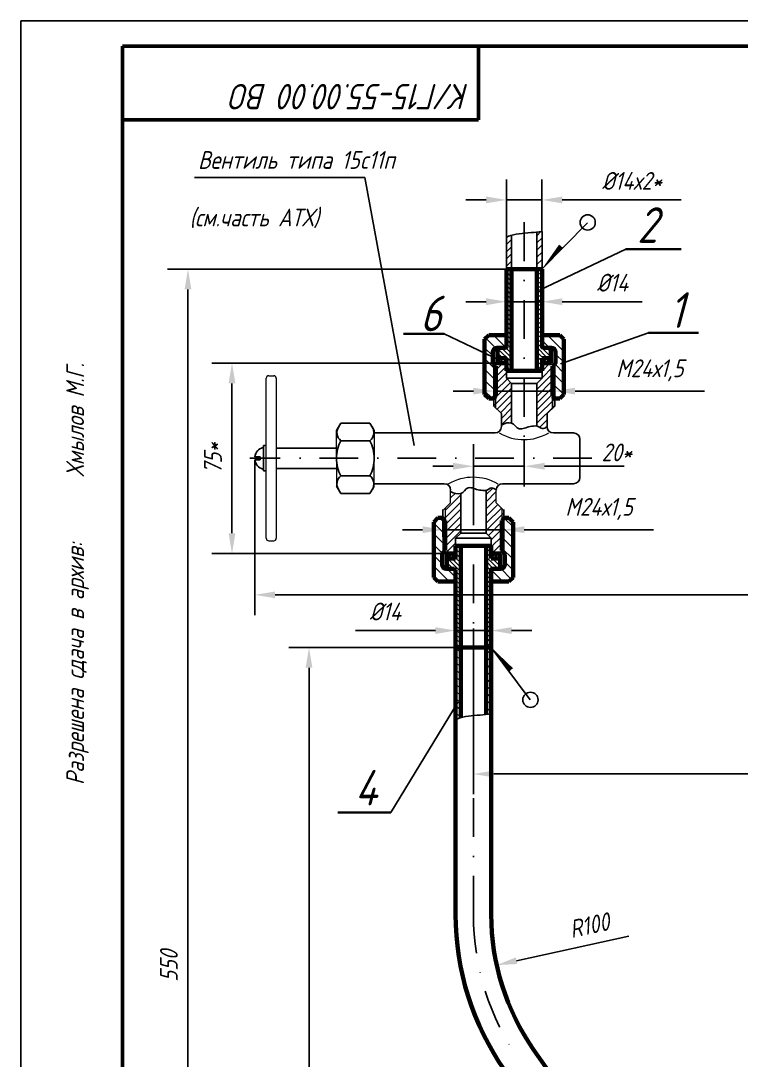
# Model space of a CAD drawing. Header units: inches. Extents: x 7144 to 8712, y 936 to 1903.
# Drawn here: x 7144.2 to 7286, y 1151.4 to 1356.1 of the extents above; entities that cross this region are included whole.
import ezdxf

# ---------------------------------------------------------------- set-up
doc = ezdxf.new("R2010")
doc.units = ezdxf.units.IN
doc.header["$LTSCALE"] = 0.6
doc.header["$MEASUREMENT"] = 0
for name, pattern in [('DASHDOT', [25.4, 12.7, -6.35, 0, -6.35]), ('K5LT_BASIC', [0]), ('K5LT_THIN', [0]), ('K5LT_THIN_INCLUDED_TO_HATCHING', [0])]:
    doc.linetypes.add(name, pattern=pattern)
doc.styles.get("Standard").update_dxf_attribs({"font": 'romand.shx', "width": 0.8, "oblique": 15, "height": 3.5})
doc.dimstyles.get("Standard").update_dxf_attribs({"dimtxt": 3.5, "dimasz": 4, "dimexe": 4, "dimexo": 0, "dimgap": 2, "dimtad": 1, "dimrnd": 0.05, "dimtxsty": 'Standard', "dimcen": 0.09, "dimadec": 0, "dimazin": 2, "dimtfac": 1, "dimtmove": 0, "dimatfit": 3, "dimfxl": 0, "dimtolj": 1, "dimtzin": 0, "dimlwd": 25, "dimlwe": 25, "dimarcsym": 0})
pattern_1 = [(135, (3636.9857, 583.68375), (-0.44194174, -0.44194174), [])]
pattern_2 = [(315, (7729.52, 27740.5427), (1.06066017, 1.06066017), [])]
pattern_3 = [(315, (7729.52, 27740.54273), (0.353553391, 0.353553391), []), (45, (7729.52, 27740.54273), (-0.353553391, 0.353553391), [])]

# ---------------------------------------------------------------- blocks, each defined once
blk = doc.blocks.new('U21')
at = {"color": 7, "linetype": 'K5LT_THIN_INCLUDED_TO_HATCHING', "lineweight": 18}
for p, q in [((52380.63, -1235.09), (52383.63, -1238.09)), ((52380.63, -1259.09), (52383.63, -1256.09))]:
    blk.add_line(p, q, dxfattribs=at)
blk = doc.blocks.new('U24')
at = {"color": 7, "linetype": 'K5LT_THIN_INCLUDED_TO_HATCHING', "lineweight": 18}
for p, q in [((52421.8, -1215.09), (52418.8, -1218.09)), ((52421.8, -1239.09), (52418.8, -1236.09))]:
    blk.add_line(p, q, dxfattribs=at)
blk = doc.blocks.new('*D35')
at = {"color": 0, "lineweight": 25}
for p, q in [((7237.29, 1281.75), (7237.29, 1287.15)), ((7249.29, 1281.75), (7249.29, 1287.15)), ((7233.29, 1283.15), (7229.29, 1283.15)), ((7237.29, 1283.15), (7249.29, 1283.15)), ((7253.29, 1283.15), (7278.76, 1283.15))]:
    blk.add_line(p, q, dxfattribs=at)
at = {"color": 0}
for points in [[(7233.29, 1283.81), (7233.29, 1282.48), (7237.29, 1283.15)], [(7253.29, 1283.81), (7253.29, 1282.48), (7249.29, 1283.15)]]:
    blk.add_solid(points, dxfattribs=at)
at = {"layer": 'DEFPOINTS', "color": 0}
for p in [(7237.29, 1281.75), (7249.29, 1283.15), (7249.29, 1281.75)]:
    blk.add_point(p, dxfattribs=at)
at = {"color": 0, "insert": (7268.02, 1287.23), "char_height": 3.5, "attachment_point": 5}
blk.add_mtext('\\A1;М24х1,5', dxfattribs=at)
blk = doc.blocks.new('*D36')
at = {"color": 0, "lineweight": 25}
for p, q in [((7239.79, 1307.16), (7239.79, 1296.75)), ((7246.79, 1307.16), (7246.79, 1296.75)), ((7235.79, 1300.75), (7231.79, 1300.75)), ((7239.79, 1300.75), (7246.79, 1300.75)), ((7250.79, 1300.75), (7266.53, 1300.75))]:
    blk.add_line(p, q, dxfattribs=at)
at = {"color": 0}
for points in [[(7235.79, 1301.42), (7235.79, 1300.08), (7239.79, 1300.75)], [(7250.79, 1301.42), (7250.79, 1300.08), (7246.79, 1300.75)]]:
    blk.add_solid(points, dxfattribs=at)
at = {"layer": 'DEFPOINTS', "color": 0}
for p in [(7239.79, 1307.16), (7246.79, 1307.16), (7246.79, 1300.75)]:
    blk.add_point(p, dxfattribs=at)
at = {"color": 0, "insert": (7260.66, 1304.5), "char_height": 3.5, "attachment_point": 5}
blk.add_mtext('\\A1;%%C14', dxfattribs=at)
blk = doc.blocks.new('*D40')
at = {"color": 0, "lineweight": 25}
for p, q in [((7229.79, 1232.66), (7229.79, 1239.98)), ((7236.79, 1232.66), (7236.79, 1239.98)), ((7225.79, 1235.98), (7210.05, 1235.98)), ((7236.79, 1235.98), (7229.79, 1235.98)), ((7240.79, 1235.98), (7244.79, 1235.98))]:
    blk.add_line(p, q, dxfattribs=at)
at = {"color": 0}
for points in [[(7225.79, 1236.65), (7225.79, 1235.32), (7229.79, 1235.98)], [(7240.79, 1236.65), (7240.79, 1235.32), (7236.79, 1235.98)]]:
    blk.add_solid(points, dxfattribs=at)
at = {"layer": 'DEFPOINTS', "color": 0}
for p in [(7229.79, 1235.98), (7229.79, 1232.66), (7236.79, 1232.66)]:
    blk.add_point(p, dxfattribs=at)
at = {"color": 0, "insert": (7215.92, 1239.73), "char_height": 3.5, "attachment_point": 5}
blk.add_mtext('\\A1;%%C14', dxfattribs=at)
blk = doc.blocks.new('*D42')
at = {"color": 0, "lineweight": 25}
for p, q in [((7227.29, 1254.45), (7227.29, 1259.84)), ((7239.29, 1254.45), (7239.29, 1259.84)), ((7223.29, 1255.84), (7219.29, 1255.84)), ((7227.29, 1255.84), (7239.29, 1255.84)), ((7243.29, 1255.84), (7268.76, 1255.84))]:
    blk.add_line(p, q, dxfattribs=at)
at = {"color": 0}
for points in [[(7223.29, 1256.51), (7223.29, 1255.18), (7227.29, 1255.84)], [(7243.29, 1256.51), (7243.29, 1255.18), (7239.29, 1255.84)]]:
    blk.add_solid(points, dxfattribs=at)
at = {"layer": 'DEFPOINTS', "color": 0}
for p in [(7239.29, 1255.84), (7227.29, 1254.45), (7239.29, 1254.45)]:
    blk.add_point(p, dxfattribs=at)
at = {"color": 0, "insert": (7258.02, 1259.93), "char_height": 3.5, "attachment_point": 5}
blk.add_mtext('\\A1;М24х1,5', dxfattribs=at)
blk = doc.blocks.new('*D43')
at = {"color": 0, "lineweight": 25}
for p, q in [((7229.79, 1232.66), (7196.92, 1232.66)), ((7200.92, 1036.66), (7200.92, 1228.66)), ((7275.09, 1032.66), (7196.92, 1032.66))]:
    blk.add_line(p, q, dxfattribs=at)
at = {"color": 0}
for points in [[(7200.25, 1228.66), (7201.58, 1228.66), (7200.92, 1232.66)], [(7200.25, 1036.66), (7201.58, 1036.66), (7200.92, 1032.66)]]:
    blk.add_solid(points, dxfattribs=at)
at = {"layer": 'DEFPOINTS', "color": 0}
for p in [(7200.92, 1232.66), (7229.79, 1232.66), (7275.09, 1032.66)]:
    blk.add_point(p, dxfattribs=at)
at = {"color": 0, "insert": (7197.17, 1132.66), "char_height": 3.5, "attachment_point": 5, "rotation": 90}
blk.add_mtext('\\A1;400', dxfattribs=at)
blk = doc.blocks.new('*D44')
at = {"color": 0, "lineweight": 25}
blk.add_line((7263.9, 1175.79), (7241.77, 1170.95), dxfattribs=at)
at = {"color": 0}
blk.add_solid([(7241.63, 1171.6), (7241.91, 1170.3), (7237.86, 1170.09)], dxfattribs=at)
at = {"layer": 'DEFPOINTS', "color": 0}
for p in [(7283.29, 1180.04), (7237.86, 1170.09)]:
    blk.add_point(p, dxfattribs=at)
at = {"color": 0, "insert": (7256.09, 1177.92), "char_height": 3.5, "attachment_point": 5, "rotation": 12.3481}
blk.add_mtext('\\A1;R100', dxfattribs=at)
blk = doc.blocks.new('*D51')
at = {"color": 0, "lineweight": 25}
for p, q in [((7233.29, 1236.41), (7233.29, 1203.73)), ((7353.29, 1236.41), (7353.29, 1203.73)), ((7237.29, 1207.73), (7349.29, 1207.73))]:
    blk.add_line(p, q, dxfattribs=at)
at = {"color": 0}
for points in [[(7237.29, 1208.4), (7237.29, 1207.06), (7233.29, 1207.73)], [(7349.29, 1208.4), (7349.29, 1207.06), (7353.29, 1207.73)]]:
    blk.add_solid(points, dxfattribs=at)
at = {"layer": 'DEFPOINTS', "color": 0}
for p in [(7233.29, 1236.41), (7353.29, 1236.41), (7353.29, 1207.73)]:
    blk.add_point(p, dxfattribs=at)
at = {"color": 0, "insert": (7293.29, 1211.48), "char_height": 3.5, "attachment_point": 5}
blk.add_mtext('\\A1;240', dxfattribs=at)
blk = doc.blocks.new('*D53')
at = {"color": 0, "lineweight": 25}
for p, q in [((7239.79, 1307.16), (7173.08, 1307.16)), ((7177.08, 1303.16), (7177.08, 1036.66)), ((7275.09, 1032.66), (7173.08, 1032.66))]:
    blk.add_line(p, q, dxfattribs=at)
at = {"color": 0}
for points in [[(7176.42, 1303.16), (7177.75, 1303.16), (7177.08, 1307.16)], [(7176.42, 1036.66), (7177.75, 1036.66), (7177.08, 1032.66)]]:
    blk.add_solid(points, dxfattribs=at)
at = {"layer": 'DEFPOINTS', "color": 0}
for p in [(7239.79, 1307.16), (7177.08, 1032.66), (7275.09, 1032.66)]:
    blk.add_point(p, dxfattribs=at)
at = {"color": 0, "insert": (7173.33, 1169.91), "char_height": 3.5, "attachment_point": 5, "rotation": 90}
blk.add_mtext('\\A1;550', dxfattribs=at)
blk = doc.blocks.new('*D74')
at = {"color": 0, "lineweight": 25}
for p, q in [((7190.24, 1269.61), (7190.24, 1239.01)), ((7396.33, 1269.61), (7396.33, 1239.01)), ((7194.24, 1243.01), (7392.33, 1243.01))]:
    blk.add_line(p, q, dxfattribs=at)
at = {"color": 0}
for points in [[(7194.24, 1243.68), (7194.24, 1242.35), (7190.24, 1243.01)], [(7392.33, 1243.68), (7392.33, 1242.35), (7396.33, 1243.01)]]:
    blk.add_solid(points, dxfattribs=at)
at = {"layer": 'DEFPOINTS', "color": 0}
for p in [(7190.24, 1269.61), (7396.33, 1269.61), (7396.33, 1243.01)]:
    blk.add_point(p, dxfattribs=at)
at = {"color": 0, "insert": (7293.29, 1246.76), "char_height": 3.5, "attachment_point": 5}
blk.add_mtext('\\A1;415*', dxfattribs=at)
blk = doc.blocks.new('*D75')
at = {"color": 0, "lineweight": 25}
for p, q in [((7238.09, 1288.66), (7181.75, 1288.66)), ((7185.75, 1284.66), (7185.75, 1255.16)), ((7228.09, 1251.16), (7181.75, 1251.16))]:
    blk.add_line(p, q, dxfattribs=at)
at = {"color": 0}
for points in [[(7185.08, 1284.66), (7186.42, 1284.66), (7185.75, 1288.66)], [(7185.08, 1255.16), (7186.42, 1255.16), (7185.75, 1251.16)]]:
    blk.add_solid(points, dxfattribs=at)
at = {"layer": 'DEFPOINTS', "color": 0}
for p in [(7238.09, 1288.66), (7185.75, 1251.16), (7228.09, 1251.16)]:
    blk.add_point(p, dxfattribs=at)
at = {"color": 0, "insert": (7182, 1269.91), "char_height": 3.5, "attachment_point": 5, "rotation": 90}
blk.add_mtext('\\A1;75*', dxfattribs=at)

msp = doc.modelspace()

# ---------------------------------------------------------------- hatches: boundary and pattern name
h = msp.add_hatch()
h.set_pattern_fill('ANSI31', color=256, scale=8)
h.set_pattern_definition([(45, (252.7057, -55.0042), (-0.70710678, 0.70710678), [])])
edge = h.paths.add_edge_path()
edge.add_spline(control_points=[(7240.78777, 1313.82846), (7240.57532, 1313.77044), (7240.23579, 1313.66221), (7239.91169, 1313.5275), (7239.78777, 1313.47119)], knot_values=[40.31108134, 40.31108134, 40.31108134, 40.31108134, 41.707802446, 42.598230004, 42.598230004, 42.598230004, 42.598230004], degree=3, periodic=0)
edge.add_line((7239.78777, 1313.47119), (7239.78777, 1307.16095))
edge.add_line((7239.78777, 1307.16095), (7240.78777, 1307.16095))
edge.add_line((7240.78777, 1307.16095), (7240.78777, 1313.82846))
edge = h.paths.add_edge_path()
edge.add_line((7245.78777, 1307.16095), (7246.78777, 1307.16095))
edge.add_line((7246.78777, 1307.16095), (7246.78777, 1314.56915))
edge.add_spline(control_points=[(7246.78777, 1314.56915), (7246.78777, 1314.56915), (7246.78777, 1314.56915), (7246.78777, 1314.56915), (7246.45474, 1314.53819), (7246.12086, 1314.5039), (7245.78777, 1314.46927)], knot_values=[28.668549416, 28.668549416, 28.668549416, 28.668549416, 28.668549423, 28.668549423, 28.668549423, 30.514562047, 30.514562047, 30.514562047, 30.514562047], degree=3, periodic=0)
edge.add_line((7245.78777, 1314.46927), (7245.78777, 1307.16095))
h = msp.add_hatch()
h.set_pattern_fill('ANSI31', color=256, scale=5, angle=90)
h.set_pattern_definition(pattern_1)
h.paths.add_polyline_path([(7246.78777, 1307.16095), (7245.78777, 1307.16095), (7245.78777, 1287.16095), (7246.78777, 1287.16095), (7246.78777, 1288.66095), (7246.78777, 1289.66095), (7248.53777, 1289.66095), (7248.53777, 1291.66095), (7247.03777, 1291.66095, -0.414213562), (7246.78777, 1291.91095)])
h.paths.add_polyline_path([(7240.78777, 1307.16095), (7239.78777, 1307.16095), (7239.78777, 1291.91095, -0.414213562), (7239.53777, 1291.66095), (7238.03777, 1291.66095), (7238.03777, 1289.66095), (7239.78777, 1289.66095), (7239.78777, 1288.66095), (7239.78777, 1287.16095), (7240.78777, 1287.16095)])
h = msp.add_hatch()
h.set_pattern_fill('МЕТАЛЛ', scale=0.5, angle=-45, style=0, pattern_type=0)
h.set_pattern_definition(pattern_2)
h.paths.add_polyline_path([(7237.11277, 1290.86095), (7237.34708, 1291.42663), (7237.91277, 1291.66095), (7239.53777, 1291.66095), (7239.71454, 1291.73417), (7239.78777, 1291.91095), (7239.78777, 1294.16095), (7236.29354, 1294.16095), (7235.49354, 1293.36095), (7235.49354, 1282.46095), (7236.29354, 1281.66095), (7237.19372, 1281.66095), (7237.69372, 1282.16095), (7237.69372, 1288.07999), (7237.25921, 1288.5145), (7237.11277, 1288.86805)])
h = msp.add_hatch()
h.set_pattern_fill('МЕТАЛЛ', scale=0.5, angle=-45, style=0, pattern_type=0)
h.set_pattern_definition(pattern_2)
h.paths.add_polyline_path([(7251.082, 1282.46095), (7251.082, 1293.36095), (7250.282, 1294.16095), (7246.78777, 1294.16095), (7246.78777, 1291.91095), (7246.86099, 1291.73417), (7247.03777, 1291.66095), (7248.66277, 1291.66095), (7249.22845, 1291.42663), (7249.46277, 1290.86095), (7249.46277, 1288.86805), (7249.31632, 1288.5145), (7248.88181, 1288.07999), (7248.88181, 1282.16095), (7249.38181, 1281.66095), (7250.282, 1281.66095)])
h = msp.add_hatch()
h.set_pattern_fill('ANSI31', color=256, scale=7.5)
h.set_pattern_definition([(45, (3626.8878, 350.6621), (-0.6629126, 0.6629126), [])])
edge = h.paths.add_edge_path()
edge.add_spline(control_points=[(7245.78777, 1276.25926), (7246.1631, 1276.18576), (7246.50264, 1275.75275), (7246.86341, 1275.76128)], knot_values=[4, 4, 4, 4, 5, 5, 5, 5], degree=3, periodic=0)
edge.add_spline(control_points=[(7246.86341, 1275.76128), (7247.16992, 1275.76853), (7247.47804, 1275.90175), (7247.78777, 1276.16095)], knot_values=[5, 5, 5, 5, 6, 6, 6, 6], degree=3, periodic=0)
edge.add_line((7247.78777, 1276.16095), (7247.78777, 1278.70222))
edge.add_line((7247.78777, 1278.70222), (7248.88277, 1279.79722))
edge.add_line((7248.88277, 1279.79722), (7248.88277, 1282.15999))
edge.add_line((7248.88277, 1282.15999), (7248.88181, 1282.16095))
edge.add_line((7248.88181, 1282.16095), (7248.88181, 1288.07999))
edge.add_line((7248.88181, 1288.07999), (7248.97527, 1288.17345))
edge.add_line((7248.97527, 1288.17345), (7248.48777, 1288.66095))
edge.add_line((7248.48777, 1288.66095), (7246.78777, 1288.66095))
edge.add_line((7246.78777, 1288.66095), (7246.78777, 1285.66095))
edge.add_line((7246.78777, 1285.66095), (7245.78777, 1284.66095))
edge.add_line((7245.78777, 1284.66095), (7245.78777, 1276.25926))
edge = h.paths.add_edge_path()
edge.add_line((7237.69277, 1279.79722), (7238.78777, 1278.70222))
edge.add_line((7238.78777, 1278.70222), (7238.78777, 1276.46233))
edge.add_spline(control_points=[(7238.78777, 1276.46233), (7239.52009, 1276.87121), (7240.18675, 1276.99898), (7240.78777, 1276.84564)], knot_values=[0, 0, 0, 0, 1, 1, 1, 1], degree=3, periodic=0)
edge.add_line((7240.78777, 1276.84564), (7240.78777, 1284.66095))
edge.add_line((7240.78777, 1284.66095), (7239.78777, 1285.66095))
edge.add_line((7239.78777, 1285.66095), (7239.78777, 1288.66095))
edge.add_line((7239.78777, 1288.66095), (7238.08777, 1288.66095))
edge.add_line((7238.08777, 1288.66095), (7237.60027, 1288.17345))
edge.add_line((7237.60027, 1288.17345), (7237.69372, 1288.07999))
edge.add_line((7237.69372, 1288.07999), (7237.69372, 1282.16095))
edge.add_line((7237.69372, 1282.16095), (7237.69277, 1279.79722))
h.paths.add_polyline_path([(7248.88277, 1279.79722), (7249.28777, 1280.20222), (7249.28777, 1281.75499), (7248.88277, 1282.15999)])
h.paths.add_polyline_path([(7237.28777, 1280.20222), (7237.69277, 1279.79722), (7237.69277, 1282.15999), (7237.28777, 1281.75499)])
h = msp.add_hatch()
h.set_pattern_fill('НЕМЕТАЛЛ', scale=0.5, angle=-45, style=0, pattern_type=0)
h.set_pattern_definition(pattern_3)
h.paths.add_polyline_path([(7238.03777, 1289.66095), (7239.78777, 1289.66095), (7239.78777, 1288.66095), (7238.03777, 1288.66095)])
h = msp.add_hatch()
h.set_pattern_fill('НЕМЕТАЛЛ', scale=0.5, angle=-45, style=0, pattern_type=0)
h.set_pattern_definition(pattern_3)
h.paths.add_polyline_path([(7246.78777, 1289.66095), (7248.53777, 1289.66095), (7248.53777, 1288.66095), (7246.78777, 1288.66095)])
h = msp.add_hatch()
h.set_pattern_fill('МЕТАЛЛ', scale=0.5, angle=-135, style=0, pattern_type=0)
h.set_pattern_definition([(225, (7729.52, 27740.5427), (0.70710678, -0.70710678), [])])
h.paths.add_polyline_path([(7227.69277, 1260.02467), (7227.69277, 1251.55595), (7228.08777, 1251.16095), (7229.78777, 1251.16095), (7229.78777, 1254.16095), (7230.78777, 1255.16095), (7230.78777, 1262.97626), (7230.18991, 1262.91544), (7228.78777, 1263.35956), (7228.78777, 1261.11967)])
h = msp.add_hatch()
h.set_pattern_fill('МЕТАЛЛ', scale=0.5, angle=-45, style=0, pattern_type=0)
h.set_pattern_definition(pattern_2)
h.paths.add_polyline_path([(7227.11277, 1248.96095), (7227.34708, 1248.39526), (7227.91277, 1248.16095), (7229.53777, 1248.16095), (7229.71454, 1248.08772), (7229.78777, 1247.91095), (7229.78777, 1245.66095), (7226.29354, 1245.66095), (7225.49354, 1246.46095), (7225.49354, 1257.36095), (7226.29354, 1258.16095), (7227.19372, 1258.16095), (7227.69372, 1257.66095), (7227.69372, 1251.7419), (7227.25921, 1251.30739), (7227.11277, 1250.95384)])
h = msp.add_hatch()
h.set_pattern_fill('МЕТАЛЛ', scale=0.5, angle=-45, style=0, pattern_type=0)
h.set_pattern_definition(pattern_2)
h.paths.add_polyline_path([(7241.082, 1257.36095), (7241.082, 1246.46095), (7240.282, 1245.66095), (7236.78777, 1245.66095), (7236.78777, 1247.91095), (7236.86099, 1248.08772), (7237.03777, 1248.16095), (7238.66277, 1248.16095), (7239.22845, 1248.39526), (7239.46277, 1248.96095), (7239.46277, 1250.95384), (7239.31632, 1251.30739), (7238.88181, 1251.7419), (7238.88181, 1257.66095), (7239.38181, 1258.16095), (7240.282, 1258.16095)])
h = msp.add_hatch()
h.set_pattern_fill('ANSI31', color=256, scale=5, angle=90)
h.set_pattern_definition(pattern_1)
h.paths.add_polyline_path([(7236.78777, 1247.91095, -0.414213562), (7237.03777, 1248.16095), (7238.53777, 1248.16095), (7238.53777, 1250.16095), (7236.78777, 1250.16095), (7236.78777, 1251.16095), (7236.78777, 1252.66095), (7235.78777, 1252.66095), (7235.78777, 1232.66095), (7236.78777, 1232.66095)])
h.paths.add_polyline_path([(7230.78777, 1252.66095), (7229.78777, 1252.66095), (7229.78777, 1251.16095), (7229.78777, 1250.16095), (7228.03777, 1250.16095), (7228.03777, 1248.16095), (7229.53777, 1248.16095, -0.414213562), (7229.78777, 1247.91095), (7229.78777, 1245.66095), (7229.78777, 1232.66095), (7230.78777, 1232.66095)])
h = msp.add_hatch()
h.set_pattern_fill('НЕМЕТАЛЛ', scale=0.5, angle=-45, style=0, pattern_type=0)
h.set_pattern_definition(pattern_3)
h.paths.add_polyline_path([(7228.03777, 1250.16095), (7229.78777, 1250.16095), (7229.78777, 1251.16095), (7228.03777, 1251.16095)])
h = msp.add_hatch()
h.set_pattern_fill('НЕМЕТАЛЛ', scale=0.5, angle=-45, style=0, pattern_type=0)
h.set_pattern_definition(pattern_3)
h.paths.add_polyline_path([(7236.78777, 1250.16095), (7238.53777, 1250.16095), (7238.53777, 1251.16095), (7236.78777, 1251.16095)])
h = msp.add_hatch()
h.set_pattern_fill('ANSI31', color=256, scale=8, angle=90)
h.set_pattern_definition([(135, (252.7057, -55.0042), (-0.70710678, -0.70710678), [])])
edge = h.paths.add_edge_path()
edge.add_spline(control_points=[(7229.78777, 1218.46683), (7229.91169, 1218.52314), (7230.23579, 1218.65786), (7230.57532, 1218.76608), (7230.78777, 1218.82411)], knot_values=[40.311081349, 40.311081349, 40.311081349, 40.311081349, 41.201508908, 42.598230004, 42.598230004, 42.598230004, 42.598230004], degree=3, periodic=0)
edge.add_line((7230.78777, 1218.82411), (7230.78777, 1232.66095))
edge.add_line((7230.78777, 1232.66095), (7229.78777, 1232.66095))
edge.add_line((7229.78777, 1232.66095), (7229.78777, 1226.3268))
edge.add_line((7229.78777, 1226.3268), (7229.78777, 1218.46683))
edge = h.paths.add_edge_path()
edge.add_line((7236.78777, 1232.66095), (7235.78777, 1232.66095))
edge.add_line((7235.78777, 1232.66095), (7235.78777, 1219.46492))
edge.add_spline(control_points=[(7235.78777, 1219.46492), (7236.12086, 1219.49955), (7236.45474, 1219.53384), (7236.78777, 1219.5648)], knot_values=[28.668549423, 28.668549423, 28.668549423, 28.668549423, 30.514562055, 30.514562055, 30.514562055, 30.514562055], degree=3, periodic=0)
edge.add_line((7236.78777, 1219.5648), (7236.78777, 1232.66095))

# ---------------------------------------------------------------- linework, layer by layer
for p, q in [((7144.16506, 1356.08191), (7144.16506, 936.08191)), ((7144.16506, 1356.08191), (7738.16506, 1356.08191)), ((7178.36056, 1325.24255), (7211.9101, 1325.24255)), ((7211.9101, 1325.24255), (7221.62522, 1272.45183)), ((7245.78777, 1307.16095), (7245.78777, 1314.46927)), ((7246.75074, 1307.15444), (7255.77636, 1316.29243)), ((7246.78777, 1307.16095), (7246.78777, 1314.56915)), ((7239.78777, 1307.16095), (7239.78777, 1313.47119)), ((7240.78777, 1307.16095), (7240.78777, 1313.82846)), ((7246.27805, 1303.0461), (7263.30306, 1311.09561)), ((7238.53521, 1289.18694), (7227.50663, 1294.40773)), ((7250.40903, 1288.54765), (7267.74709, 1294.60133)), ((7144.16506, 1233.08191), (7144.16506, 936.08191)), ((7236.79246, 1232.67396), (7244.44585, 1222.35939)), ((7230.29719, 1221.93802), (7217.03747, 1200.17335))]:
    msp.add_line(p, q)
at = {"lineweight": 50}
for p, q in [((7164.16506, 1351.08191), (7164.16506, 941.08191)), ((7164.16506, 1351.08191), (7733.16506, 1351.08191)), ((7234.29821, 1336.56666), (7234.29821, 1351.08191)), ((7164.16506, 1336.56666), (7234.29821, 1336.56666)), ((7164.16506, 1228.08191), (7164.16506, 941.08191))]:
    msp.add_line(p, q, dxfattribs=at)
at = {"lineweight": 25}
for p, q in [((7239.78777, 1313.47119), (7239.78777, 1324.7974)), ((7246.78674, 1314.56906), (7246.78674, 1324.7974)), ((7235.78777, 1320.7974), (7231.78777, 1320.7974)), ((7239.78777, 1320.7974), (7246.78674, 1320.7974)), ((7250.78674, 1320.7974), (7274.16858, 1320.7974)), ((7237.28777, 1281.75499), (7237.28777, 1285.42554)), ((7243.28777, 1273.58012), (7243.28777, 1264.34307)), ((7233.28777, 1266.24177), (7233.28777, 1272.34307)), ((7233.28777, 1263.43245), (7233.28777, 1270.52119)), ((7229.28777, 1268.34307), (7225.28777, 1268.34307)), ((7233.28777, 1268.34307), (7243.28777, 1268.34307)), ((7247.28777, 1268.34307), (7262.93627, 1268.34307)), ((7227.28777, 1258.0669), (7227.28777, 1254.8679)), ((7239.28777, 1258.0669), (7239.28777, 1254.8679)), ((7229.78777, 1232.66095), (7201.08998, 1232.66095))]:
    msp.add_line(p, q, dxfattribs=at)
at = {"linetype": 'DASHDOT', "lineweight": 25}
msp.add_line((7243.28777, 1316.38647), (7243.28777, 1266.52119), dxfattribs=at)
at = {"lineweight": 35}
for p, q in [((7263.30306, 1311.09561), (7274.15751, 1311.09561)), ((7227.50663, 1294.40773), (7219.52356, 1294.40773)), ((7267.74709, 1294.60133), (7277.61978, 1294.60133)), ((7217.03747, 1200.17335), (7206.61338, 1200.17335))]:
    msp.add_line(p, q, dxfattribs=at)
at = {"color": 7, "linetype": 'Continuous', "lineweight": 60}
for p, q in [((7239.78777, 1291.91095), (7239.78777, 1307.16095)), ((7239.78777, 1307.16095), (7246.78777, 1307.16095)), ((7246.78777, 1291.91095), (7246.78777, 1307.16095)), ((7235.49354, 1293.36095), (7236.29354, 1294.16095)), ((7239.78777, 1294.16095), (7236.29354, 1294.16095)), ((7239.78777, 1291.91095), (7239.78777, 1294.16095)), ((7246.78777, 1291.91095), (7246.78777, 1294.16095)), ((7250.282, 1294.16095), (7246.78777, 1294.16095)), ((7251.082, 1293.36095), (7250.282, 1294.16095)), ((7235.49354, 1293.36095), (7235.49354, 1282.46095)), ((7251.082, 1293.36095), (7251.082, 1282.46095)), ((7237.11277, 1288.86805), (7237.11277, 1290.86095)), ((7237.91277, 1291.66095), (7239.53777, 1291.66095)), ((7238.03777, 1291.66095), (7239.53777, 1291.66095)), ((7248.53777, 1291.66095), (7247.03777, 1291.66095)), ((7247.03777, 1291.66095), (7248.66277, 1291.66095)), ((7248.53777, 1289.66095), (7248.53777, 1291.66095)), ((7249.46277, 1288.86805), (7249.46277, 1290.86095)), ((7237.69372, 1288.07999), (7237.25921, 1288.5145)), ((7237.69372, 1282.16095), (7237.69372, 1288.07999)), ((7239.78777, 1289.66095), (7238.03777, 1289.66095)), ((7238.03777, 1288.66095), (7239.78777, 1288.66095)), ((7239.78777, 1288.66095), (7239.78777, 1289.66095)), ((7239.78777, 1289.66095), (7239.78777, 1287.16095)), ((7239.78777, 1288.66095), (7239.78777, 1289.66095)), ((7246.78777, 1288.66095), (7246.78777, 1289.66095)), ((7246.78777, 1287.16095), (7246.78777, 1289.66095)), ((7248.53777, 1289.66095), (7246.78777, 1289.66095)), ((7246.78777, 1288.66095), (7246.78777, 1289.66095)), ((7246.78777, 1288.66095), (7248.53777, 1288.66095)), ((7248.53777, 1288.66095), (7248.53777, 1289.66095)), ((7248.88181, 1288.07999), (7249.31632, 1288.5145)), ((7248.88181, 1282.16095), (7248.88181, 1288.07999)), ((7239.78777, 1287.16095), (7246.78777, 1287.16095)), ((7236.29354, 1281.66095), (7235.49354, 1282.46095)), ((7236.29354, 1281.66095), (7237.28777, 1281.66095)), ((7237.19372, 1281.66095), (7237.69372, 1282.16095)), ((7249.38181, 1281.66095), (7248.88181, 1282.16095)), ((7249.28777, 1281.66095), (7250.282, 1281.66095)), ((7250.282, 1281.66095), (7251.082, 1282.46095)), ((7226.29354, 1258.16095), (7225.49354, 1257.36095)), ((7225.49354, 1246.46095), (7225.49354, 1257.36095)), ((7226.29354, 1258.16095), (7227.28777, 1258.16095)), ((7227.19372, 1258.16095), (7227.69372, 1257.66095)), ((7227.69372, 1257.66095), (7227.69372, 1251.7419)), ((7239.38181, 1258.16095), (7238.88181, 1257.66095)), ((7238.88181, 1257.66095), (7238.88181, 1251.7419)), ((7239.28777, 1258.16095), (7240.282, 1258.16095)), ((7240.282, 1258.16095), (7241.082, 1257.36095)), ((7241.082, 1246.46095), (7241.082, 1257.36095)), ((7227.11277, 1250.95384), (7227.11277, 1248.96095)), ((7227.69372, 1251.7419), (7227.25921, 1251.30739)), ((7228.03777, 1250.16095), (7228.03777, 1251.16095)), ((7228.03777, 1251.16095), (7229.78777, 1251.16095)), ((7229.78777, 1250.16095), (7229.78777, 1252.66095)), ((7229.78777, 1252.66095), (7236.78777, 1252.66095)), ((7229.78777, 1251.16095), (7229.78777, 1250.16095)), ((7229.78777, 1251.16095), (7229.78777, 1250.16095)), ((7230.78777, 1252.66095), (7230.78777, 1232.66095)), ((7235.78777, 1252.66095), (7235.78777, 1232.66095)), ((7236.78777, 1252.66095), (7236.78777, 1250.16095)), ((7236.78777, 1251.16095), (7236.78777, 1250.16095)), ((7236.78777, 1251.16095), (7238.53777, 1251.16095)), ((7238.48777, 1251.16095), (7236.78777, 1251.16095)), ((7236.78777, 1251.16095), (7236.78777, 1250.16095)), ((7236.78777, 1251.16095), (7238.53777, 1251.16095)), ((7238.53777, 1251.16095), (7238.53777, 1250.16095)), ((7238.88181, 1251.7419), (7239.31632, 1251.30739)), ((7239.46277, 1250.95384), (7239.46277, 1248.96095)), ((7228.03777, 1250.16095), (7228.03777, 1248.16095)), ((7229.78777, 1250.16095), (7228.03777, 1250.16095)), ((7229.78777, 1250.16095), (7228.03777, 1250.16095)), ((7228.53777, 1250.16095), (7229.78777, 1250.16095)), ((7236.78777, 1250.16095), (7238.03777, 1250.16095)), ((7238.53777, 1250.16095), (7236.78777, 1250.16095)), ((7238.53777, 1250.16095), (7236.78777, 1250.16095)), ((7238.53777, 1250.16095), (7238.53777, 1248.16095)), ((7227.91277, 1248.16095), (7229.53777, 1248.16095)), ((7229.78777, 1247.91095), (7229.78777, 1232.66095)), ((7229.78777, 1247.91095), (7229.78777, 1245.66095)), ((7236.78777, 1247.91095), (7236.78777, 1232.66095)), ((7236.78777, 1247.91095), (7236.78777, 1245.66095)), ((7238.53777, 1248.16095), (7237.03777, 1248.16095)), ((7237.03777, 1248.16095), (7238.66277, 1248.16095)), ((7225.49354, 1246.46095), (7226.29354, 1245.66095)), ((7229.78777, 1245.66095), (7226.29354, 1245.66095)), ((7240.282, 1245.66095), (7236.78777, 1245.66095)), ((7241.082, 1246.46095), (7240.282, 1245.66095)), ((7229.78777, 1232.66095), (7236.78777, 1232.66095)), ((7229.78777, 1232.66095), (7236.78777, 1232.66095)), ((7229.78777, 1232.66095), (7236.78777, 1232.66095)), ((7270.13721, 1117.74733), (7245.1972, 1153.36537))]:
    msp.add_line(p, q, dxfattribs=at)
at = {"linetype": 'Continuous', "lineweight": 50}
msp.add_line((7246.78777, 1307.16095), (7239.78777, 1307.16095), dxfattribs=at)
at = {"lineweight": 60}
for p, q in [((7240.78777, 1307.16095), (7240.78777, 1287.16095)), ((7245.78777, 1307.16095), (7245.78777, 1287.16095)), ((7230.78777, 1232.66095), (7230.78777, 1218.82411)), ((7235.78777, 1232.66095), (7235.78777, 1219.46492))]:
    msp.add_line(p, q, dxfattribs=at)
at = {"color": 7, "linetype": 'K5LT_BASIC', "lineweight": 60}
for q in [(7238.03777, 1291.66095), (7238.03777, 1288.66095)]:
    msp.add_line((7238.03777, 1289.66095), q, dxfattribs=at)
at = {"color": 7, "linetype": 'Continuous', "lineweight": 25}
for p, q in [((7237.28777, 1281.75499), (7237.28777, 1288.48595)), ((7237.28777, 1280.20222), (7237.28777, 1287.86095)), ((7239.78777, 1285.66095), (7239.78777, 1288.66095)), ((7246.78777, 1288.66095), (7246.78777, 1285.66095)), ((7249.28777, 1281.75499), (7249.28777, 1288.48595)), ((7249.28777, 1280.20222), (7249.28777, 1287.86095)), ((7246.78777, 1285.66095), (7239.78777, 1285.66095)), ((7240.78777, 1284.66095), (7240.78777, 1276.84564)), ((7240.78777, 1284.66095), (7245.78777, 1284.66095)), ((7246.78777, 1285.66095), (7245.78777, 1284.66095)), ((7245.78777, 1284.66095), (7245.78777, 1276.25926)), ((7248.88277, 1279.79722), (7248.88277, 1282.15999)), ((7238.78777, 1278.70222), (7238.78777, 1276.16095)), ((7247.78777, 1278.70222), (7247.78777, 1276.16095)), ((7206.34334, 1275.41095), (7207.16792, 1276.83915)), ((7207.16792, 1276.83915), (7212.91877, 1276.83915)), ((7212.91877, 1276.83915), (7213.74334, 1275.41095)), ((7194.47155, 1271.91095), (7206.34334, 1271.91095)), ((7207.16792, 1273.37505), (7212.91877, 1273.37505)), ((7194.47155, 1267.91095), (7206.34334, 1267.91095)), ((7207.16792, 1266.44685), (7212.91877, 1266.44685)), ((7206.34334, 1264.41095), (7207.16792, 1262.98274)), ((7212.91877, 1262.98274), (7213.74334, 1264.41095)), ((7235.78777, 1255.16095), (7235.78777, 1263.56264)), ((7207.16792, 1262.98274), (7212.91877, 1262.98274)), ((7230.78777, 1255.16095), (7230.78777, 1262.97626)), ((7229.78777, 1254.16095), (7230.78777, 1255.16095)), ((7230.78777, 1255.16095), (7235.78777, 1255.16095)), ((7236.78777, 1254.16095), (7235.78777, 1255.16095)), ((7236.78777, 1254.16095), (7229.78777, 1254.16095)), ((7229.78777, 1254.16095), (7229.78777, 1251.16095)), ((7236.78777, 1251.16095), (7236.78777, 1254.16095))]:
    msp.add_line(p, q, dxfattribs=at)
at = {"color": 7, "linetype": 'K5LT_THIN_INCLUDED_TO_HATCHING', "lineweight": 18}
for p, q in [((7238.08777, 1288.66095), (7237.60027, 1288.17345)), ((7238.08777, 1288.66095), (7239.78777, 1288.66095)), ((7248.48777, 1288.66095), (7246.78777, 1288.66095)), ((7248.48777, 1288.66095), (7248.97527, 1288.17345)), ((7192.97155, 1286.16095), (7193.97155, 1286.16095)), ((7192.47155, 1254.16095), (7192.47155, 1285.66095)), ((7194.47155, 1285.66095), (7194.47155, 1254.16095)), ((7239.78777, 1285.66095), (7240.78777, 1284.66095)), ((7206.34334, 1269.91095), (7206.34334, 1275.41095)), ((7213.74334, 1275.41095), (7213.74334, 1269.91095)), ((7228.78777, 1261.11967), (7228.78777, 1263.66095)), ((7237.78777, 1261.11967), (7237.78777, 1263.66095)), ((7227.28777, 1259.61967), (7227.28777, 1251.96095)), ((7239.28777, 1259.61967), (7239.28777, 1251.96095)), ((7192.97155, 1253.66095), (7193.97155, 1253.66095)), ((7228.08777, 1251.16095), (7227.60027, 1251.64845)), ((7228.08777, 1251.16095), (7229.78777, 1251.16095)), ((7238.48777, 1251.16095), (7238.97527, 1251.64845)), ((7229.78777, 1232.66095), (7229.78777, 1226.3268)), ((7236.78777, 1232.66095), (7236.78777, 1227.42476))]:
    msp.add_line(p, q, dxfattribs=at)
at = {"color": 5, "linetype": 'K5LT_BASIC', "lineweight": 60}
for p, q in [((7239.78777, 1289.66095), (7238.03777, 1289.66095)), ((7238.53777, 1289.66095), (7239.78777, 1289.66095)), ((7246.78777, 1289.66095), (7248.03777, 1289.66095)), ((7248.53777, 1289.66095), (7246.78777, 1289.66095)), ((7228.03777, 1248.16095), (7229.53777, 1248.16095))]:
    msp.add_line(p, q, dxfattribs=at)
at = {"color": 7, "linetype": 'K5LT_THIN', "lineweight": 18}
for p, q in [((7239.78777, 1288.66095), (7238.03777, 1288.66095)), ((7246.78777, 1288.66095), (7248.53777, 1288.66095)), ((7237.69277, 1279.79722), (7237.69277, 1282.15999)), ((7227.69277, 1260.02467), (7227.69277, 1257.6619)), ((7238.88277, 1260.02467), (7238.88277, 1257.6619)), ((7227.28777, 1258.0669), (7227.28777, 1251.33595)), ((7239.28777, 1258.0669), (7239.28777, 1251.33595)), ((7229.78777, 1251.16095), (7228.03777, 1251.16095))]:
    msp.add_line(p, q, dxfattribs=at)
at = {"color": 7}
for p, q in [((7237.28777, 1287.54062), (7237.28777, 1283.03159)), ((7245.28777, 1287.30264), (7245.42946, 1287.16095)), ((7249.28777, 1282.71557), (7249.28777, 1285.03159)), ((7235.78777, 1262.75922), (7237.02102, 1263.99247)), ((7235.78777, 1261.345), (7237.78777, 1263.345)), ((7235.78777, 1259.93079), (7237.78777, 1261.93079)), ((7227.28777, 1259.61967), (7227.28777, 1254.79031)), ((7235.78777, 1258.51658), (7238.08931, 1260.81812)), ((7235.78777, 1257.10236), (7238.79642, 1260.11102)), ((7235.78777, 1255.68815), (7239.28777, 1259.18815)), ((7236.23127, 1254.71744), (7238.88181, 1257.36798)), ((7236.78777, 1253.85972), (7238.88277, 1255.95472)), ((7239.28777, 1253.69138), (7239.28777, 1256.79031)), ((7236.78777, 1252.44551), (7238.88277, 1254.54051)), ((7236.91742, 1251.16095), (7238.88277, 1253.12629)), ((7238.33163, 1251.16095), (7238.8972, 1251.72651))]:
    msp.add_line(p, q, dxfattribs=at)
at = {"linetype": 'Continuous', "lineweight": 25}
msp.add_line((7249.28777, 1281.75499), (7249.28777, 1285.42554), dxfattribs=at)
at = {"color": 7, "linetype": 'K5LT_THIN_INCLUDED_TO_HATCHING', "lineweight": 25}
for p, q in [((7213.74334, 1274.91095), (7237.53777, 1274.91095)), ((7252.99211, 1274.91095), (7249.03777, 1274.91095)), ((7254.24211, 1273.66095), (7254.24211, 1266.16095)), ((7191.852, 1272.03595), (7191.97155, 1272.03595)), ((7191.97155, 1269.91095), (7191.97155, 1272.41095)), ((7191.97155, 1272.41095), (7192.47155, 1272.41095)), ((7190.2421, 1270.21095), (7191.27155, 1270.21095)), ((7190.2421, 1269.6109), (7191.27155, 1269.6109)), ((7191.27155, 1269.6109), (7191.27155, 1270.21095)), ((7191.97155, 1269.91095), (7191.97155, 1267.41095)), ((7191.852, 1267.78595), (7191.97155, 1267.78595)), ((7191.97155, 1267.41095), (7192.47155, 1267.41095)), ((7227.53777, 1264.91095), (7213.74334, 1264.91095)), ((7239.03777, 1264.91095), (7252.99211, 1264.91095))]:
    msp.add_line(p, q, dxfattribs=at)
at = {"color": 7, "linetype": 'DASHDOT'}
msp.add_line((7233.28777, 1180.03667), (7233.28777, 1272.71828), dxfattribs=at)
at = {"color": 7, "linetype": 'DASHDOT', "lineweight": 25}
msp.add_line((7256.60601, 1269.91095), (7189.2421, 1269.91095), dxfattribs=at)
at = {"color": 7, "linetype": 'Continuous', "lineweight": 18}
for p, q in [((7206.34334, 1269.91095), (7206.34334, 1264.41095)), ((7213.74334, 1264.41095), (7213.74334, 1269.91095))]:
    msp.add_line(p, q, dxfattribs=at)
at = {"linetype": 'Continuous', "lineweight": 60}
for p, q in [((7229.78777, 1180.03667), (7229.78777, 1232.66095)), ((7236.78777, 1180.03667), (7236.78777, 1232.66095))]:
    msp.add_line(p, q, dxfattribs=at)
for points in [[(7246.75074, 1307.15444, 0, 1, 0), (7250.53386, 1311.68191, 1, 1, 0)], [(7236.79246, 1232.67396, 0, 1, 0), (7240.68949, 1228.24415, 1, 1, 0)]]:
    msp.add_lwpolyline(points, format="xyseb")
for centre in [(7255.78459, 1316.36323), (7244.51455, 1222.34045)]:
    msp.add_circle(centre, 1.5)
at = {"color": 7, "linetype": 'Continuous', "lineweight": 60}
for centre, radius, start, end in [((7239.53777, 1291.91095), 0.25, 270, 360), ((7239.53777, 1291.91095), 0.25, 270, 360), ((7247.03777, 1291.91095), 0.25, 180, 270), ((7237.91277, 1290.86095), 0.8, 90, 180), ((7248.66277, 1290.86095), 0.8, 360, 90), ((7237.61277, 1288.86805), 0.5, 180, 225), ((7248.96277, 1288.86805), 0.5, 315, 360), ((7227.61277, 1250.95384), 0.5, 135, 180), ((7238.96277, 1250.95384), 0.5, 360, 45), ((7227.91277, 1248.96095), 0.8, 180, 270), ((7238.66277, 1248.96095), 0.8, 270, 360), ((7229.53777, 1247.91095), 0.25, 360, 90), ((7229.53777, 1247.91095), 0.25, 360, 90), ((7237.03777, 1247.91095), 0.25, 90, 180), ((7237.03777, 1247.91095), 0.25, 90, 180), ((7283.28777, 1180.03667), 53.5, 180, 215), ((7283.28777, 1180.03667), 46.5, 180, 215)]:
    msp.add_arc(centre, radius, start, end, dxfattribs=at)
at = {"color": 5, "linetype": 'K5LT_BASIC', "lineweight": 60}
msp.add_arc((7247.03777, 1291.91095), 0.25, 180, 270, dxfattribs=at)
at = {"color": 7, "linetype": 'K5LT_THIN_INCLUDED_TO_HATCHING', "lineweight": 18}
for centre, start, end in [((7192.97155, 1285.66095), 90, 180), ((7193.97155, 1285.66095), 360, 90), ((7192.97155, 1254.16095), 180, 270), ((7193.97155, 1254.16095), 270, 360)]:
    msp.add_arc(centre, 0.5, start, end, dxfattribs=at)
at = {"color": 7, "linetype": 'Continuous', "lineweight": 25}
for centre, radius, start, end in [((7208.49898, 1274.98051), 2.08548, 146.7144504, 230.3383893), ((7211.58771, 1274.98051), 2.08548, 309.6616078, 33.28555), ((7237.53777, 1276.16095), 1.25, 270, 360), ((7249.03777, 1276.16095), 1.25, 180, 270), ((7214.03212, 1269.91095), 7.68878, 153.2216615, 180), ((7206.05457, 1269.91095), 7.68878, 360, 26.7783387), ((7214.03212, 1269.91095), 7.68878, 180, 206.7783385), ((7206.05457, 1269.91095), 7.68878, 333.2216613, 360), ((7208.49898, 1264.84138), 2.08548, 129.6616107, 213.2855496), ((7211.58771, 1264.84138), 2.08548, 326.71445, 50.3383922)]:
    msp.add_arc(centre, radius, start, end, dxfattribs=at)
at = {"color": 7, "linetype": 'K5LT_THIN_INCLUDED_TO_HATCHING', "lineweight": 25}
for centre, radius, start, end in [((7252.99211, 1273.66095), 1.25, 360, 90), ((7192.42155, 1269.91095), 2.2, 105.0039978, 172.1624985), ((7192.42155, 1269.91095), 2.2, 187.8387985, 254.9960003), ((7252.99211, 1266.16095), 1.25, 270, 360), ((7227.53777, 1263.66095), 1.25, 360, 90), ((7239.03777, 1263.66095), 1.25, 90, 180)]:
    msp.add_arc(centre, radius, start, end, dxfattribs=at)
at = {"color": 7, "linetype": 'DASHDOT'}
msp.add_arc((7283.28777, 1180.03667), 50, 180, 215, dxfattribs=at)
for points, knots in [([(7246.78777, 1314.56915), (7246.78777, 1314.56915), (7246.78777, 1314.56915), (7246.78777, 1314.56915), (7246.06684, 1314.50213), (7243.70141, 1314.23249), (7241.3193, 1314.11257), (7239.91169, 1313.5275), (7239.78777, 1313.47119)], [28.668549416, 28.668549416, 28.668549416, 28.668549416, 28.668549423, 28.668549423, 28.668549423, 32.664740657, 41.707802446, 42.598230004, 42.598230004, 42.598230004, 42.598230004]), ([(7236.78777, 1219.5648), (7236.06684, 1219.49778), (7233.70141, 1219.22814), (7231.3193, 1219.10822), (7229.91169, 1218.52314), (7229.78777, 1218.46683)], [28.668549423, 28.668549423, 28.668549423, 28.668549423, 32.664740657, 41.707802446, 42.598230004, 42.598230004, 42.598230004, 42.598230004])]:
    msp.add_open_spline(points, degree=3, knots=knots)
at = {"color": 7, "linetype": 'Continuous', "lineweight": 25}
for points in [[(7238.78777, 1276.46233), (7239.52009, 1276.87121), (7240.18675, 1276.99898), (7240.78777, 1276.84564), (7241.33618, 1276.70572), (7241.72375, 1275.87381), (7242.26901, 1275.72372), (7242.92816, 1275.54229), (7243.73017, 1276.07187), (7244.47232, 1276.16095), (7244.90814, 1276.21326), (7245.37007, 1276.34105), (7245.78777, 1276.25926), (7246.1631, 1276.18576), (7246.50264, 1275.75275), (7246.86341, 1275.76128), (7247.16992, 1275.76853), (7247.47804, 1275.90175), (7247.78777, 1276.16095)], [(7228.78777, 1263.35956), (7229.52009, 1262.95069), (7230.18675, 1262.82292), (7230.78777, 1262.97626), (7231.33618, 1263.11618), (7231.72375, 1263.94809), (7232.26901, 1264.09817), (7232.92816, 1264.27961), (7233.73017, 1263.75002), (7234.47232, 1263.66095), (7234.90814, 1263.60864), (7235.37007, 1263.48085), (7235.78777, 1263.56264), (7236.1631, 1263.63613), (7236.50264, 1264.06914), (7236.86341, 1264.06062), (7237.16992, 1264.05337), (7237.47804, 1263.92015), (7237.78777, 1263.66095)]]:
    msp.add_open_spline(points, degree=3, knots=[0, 0, 0, 0, 1, 1, 1, 2, 2, 2, 3, 3, 3, 4, 4, 4, 5, 5, 5, 6, 6, 6, 6], dxfattribs=at)
at = {"color": 7, "linetype": 'K5LT_THIN_INCLUDED_TO_HATCHING', "lineweight": 18}
for points in [[(7238.33054, 1274.91095), (7239.98441, 1274.01311), (7241.63682, 1273.5695), (7243.28777, 1273.58012), (7244.90011, 1273.5905), (7246.51107, 1274.0341), (7248.12063, 1274.91095)], [(7228.33054, 1264.91095), (7229.98441, 1265.80878), (7231.63682, 1266.25239), (7233.28777, 1266.24177), (7234.90011, 1266.2314), (7236.51107, 1265.78779), (7238.12063, 1264.91095)]]:
    msp.add_open_spline(points, degree=3, knots=[0, 0, 0, 0, 1, 1, 1, 2, 2, 2, 2], dxfattribs=at)
for points in [[(7235.78777, 1321.46406), (7235.78777, 1320.13073), (7239.78777, 1320.7974)], [(7250.78674, 1321.46406), (7250.78674, 1320.13073), (7246.78674, 1320.7974)], [(7229.28777, 1269.00974), (7229.28777, 1267.6764), (7233.28777, 1268.34307)], [(7247.28777, 1269.00974), (7247.28777, 1267.6764), (7243.28777, 1268.34307)]]:
    msp.add_solid(points)

# ---------------------------------------------------------------- block references
at = {"linetype": 'Continuous', "lineweight": 25, "xscale": -0.5, "yscale": 0.5, "zscale": 0.5, "rotation": 90}
msp.add_blockref('U21', (6619.74042, 27470.51748), dxfattribs=at)
at = {"lineweight": 25, "xscale": -0.5, "yscale": 0.5, "zscale": 0.5, "rotation": 90}
msp.add_blockref('U24', (6619.74042, 27470.51748), dxfattribs=at)

# ---------------------------------------------------------------- texts
at = {"lineweight": 40, "insert": (7232.53558, 1338.64613), "char_height": 5, "width": 94.7939654, "attachment_point": 1, "rotation": 180}
msp.add_mtext('\\pt20,30,45;К/Г15-55.00.00 ВО', dxfattribs=at)
at = {"char_height": 3.5, "attachment_point": 1}
for s, width, insert in [('Вентиль типа 15c11п  ', 39.176163, (7179.0689, 1330.42048)), ('(см.часть АТХ)', 54.3887981, (7177.3803, 1319.09159))]:
    msp.add_mtext_dynamic_manual_height_columns(s, width=width, gutter_width=17.5, heights=[0], dxfattribs=dict(at, insert=insert))
at = {"char_height": 3.5, "attachment_point": 5}
for s, insert in [('\\A1;%%C14х2*', (7264.47766, 1324.5474)), ('\\A1;20*', (7261.49993, 1271.07358))]:
    msp.add_mtext(s, dxfattribs=dict(at, insert=insert))
at = {"lineweight": 35, "char_height": 7, "width": 10.6963076, "attachment_point": 1}
for s, insert in [('2', (7265.52438, 1319.34783)), ('1', (7271.80639, 1302.61497)), ('6', (7222.76311, 1301.93639)), ('4', (7209.92218, 1208.5399))]:
    msp.add_mtext(s, dxfattribs=dict(at, insert=insert))
at = {"lineweight": 25, "insert": (7153.11669, 1205.57009), "char_height": 3.5, "width": 273.9552489, "attachment_point": 1, "rotation": 90}
msp.add_mtext('Разрешена сдача в архив:       Хмылов М.Г.          ', dxfattribs=at)

# ---------------------------------------------------------------- dimensions: what is measured, and where the dimension line sits
for base, p1, p2, text, picture, middle in [((7177.08369, 1032.66095), (7239.78777, 1307.16095), (7275.08777, 1032.66095), '550', '*D53', (7173.33369, 1169.91095)), ((7185.74989, 1251.16095), (7238.08777, 1288.66095), (7228.08777, 1251.16095), '75*', '*D75', (7181.99989, 1269.91095)), ((7200.9176, 1232.66095), (7275.08777, 1032.66095), (7229.78777, 1232.66095), '400', '*D43', (7197.1676, 1132.66095))]:
    dim = msp.add_linear_dim(base=base, p1=p1, p2=p2, angle=90, text=text, dimstyle='Standard', override={"dimdec": 4, "dimrnd": 0.0001, "dimtdec": 4})
    dim.commit()
    dim.dimension.update_dxf_attribs({"geometry": picture, "text_midpoint": middle})
for base, p1, p2, text, picture, middle in [((7246.78777, 1300.74987), (7239.78777, 1307.16095), (7246.78777, 1307.16095), '%%C14', '*D36', (7260.65668, 1304.49987)), ((7249.28777, 1283.14766), (7237.28777, 1281.75499), (7249.28777, 1281.75499), 'М24х1,5', '*D35', (7268.02335, 1287.23099)), ((7396.33342, 1243.01333), (7190.24211, 1269.6109), (7396.33342, 1269.6109), '415*', '*D74', (7293.28777, 1246.76333)), ((7239.28777, 1255.84257), (7227.28777, 1254.4499), (7239.28777, 1254.4499), 'М24х1,5', '*D42', (7258.02335, 1259.9259)), ((7229.78777, 1235.9826), (7236.78777, 1232.66095), (7229.78777, 1232.66095), '%%C14', '*D40', (7215.91886, 1239.7326)), ((7353.28777, 1207.7315), (7233.28777, 1236.40842), (7353.28777, 1236.40842), '240', '*D51', (7293.28777, 1211.4815))]:
    dim = msp.add_linear_dim(base=base, p1=p1, p2=p2, text=text, dimstyle='Standard', override={"dimdec": 4, "dimrnd": 0.0001, "dimtdec": 4})
    dim.commit()
    dim.dimension.update_dxf_attribs({"geometry": picture, "text_midpoint": middle})
dim = msp.add_radius_dim(center=(7283.28777, 1180.03667), mpoint=(7237.86348, 1170.09261), text='R100', dimstyle='Standard', override={"dimdec": 4, "dimrnd": 0.0001, "dimtdec": 4})
dim.commit()
dim.dimension.update_dxf_attribs({"geometry": '*D44', "text_midpoint": (7256.88925, 1174.25764), "dimtype": 164})

doc.saveas('drawing.dxf')
